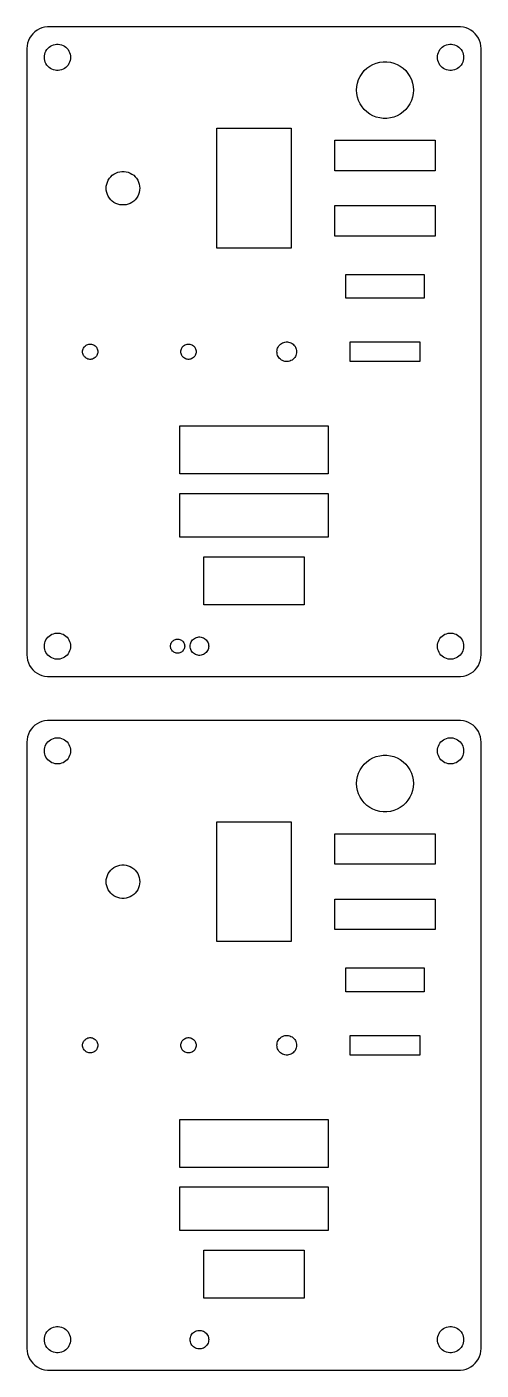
# Model space of a CAD drawing. Header units: metres. Extents: x -52 to 52, y -74 to 3413.
# Drawn here: x -52 to 52, y 402.5 to 710.5 of the extents above; entities that cross this region are included whole.
import ezdxf

# ---------------------------------------------------------------- set-up
doc = ezdxf.new("R2010")
doc.units = ezdxf.units.M

msp = doc.modelspace()

# ---------------------------------------------------------------- linework, layer by layer
for p, q in [((-51.0451, 708.439), (-51.3815, 707.909)), ((-50.6448, 708.923), (-51.0451, 708.439)), ((-50.1871, 709.353), (-50.6448, 708.923)), ((-49.6791, 709.722), (-50.1871, 709.353)), ((-49.1289, 710.024), (-49.6791, 709.722)), ((-48.5451, 710.255), (-49.1289, 710.024)), ((-47.9369, 710.411), (-48.5451, 710.255)), ((-47.3139, 710.49), (-47.9369, 710.411)), ((47.3139, 710.49), (-47.3139, 710.49)), ((47.9369, 710.411), (47.3139, 710.49)), ((48.5451, 710.255), (47.9369, 710.411)), ((49.1289, 710.024), (48.5451, 710.255)), ((49.6791, 709.722), (49.1289, 710.024)), ((50.1871, 709.353), (49.6791, 709.722)), ((50.6448, 708.923), (50.1871, 709.353)), ((51.0451, 708.439), (50.6448, 708.923)), ((51.3815, 707.909), (51.0451, 708.439)), ((-51.9606, 706.127), (-52, 705.5)), ((-52, 705.5), (-52, 566.5)), ((-51.8429, 706.743), (-51.9606, 706.127)), ((-51.6489, 707.341), (-51.8429, 706.743)), ((-51.3815, 707.909), (-51.6489, 707.341)), ((-47.427, 705.263), (-47.1869, 705.554)), ((-47.1869, 705.554), (-46.9123, 705.812)), ((-46.9123, 705.812), (-46.6075, 706.033)), ((-46.6075, 706.033), (-46.2773, 706.214)), ((-46.2773, 706.214), (-45.927, 706.353)), ((-45.927, 706.353), (-45.5621, 706.447)), ((-45.5621, 706.447), (-45.1884, 706.494)), ((-45.1884, 706.494), (-44.8116, 706.494)), ((-44.8116, 706.494), (-44.4379, 706.447)), ((-44.4379, 706.447), (-44.0729, 706.353)), ((-44.0729, 706.353), (-43.7227, 706.214)), ((-43.7227, 706.214), (-43.3925, 706.033)), ((-43.3925, 706.033), (-43.0877, 705.812)), ((-43.0877, 705.812), (-42.8131, 705.554)), ((-42.8131, 705.554), (-42.5729, 705.263)), ((42.5729, 705.263), (42.8131, 705.554)), ((42.8131, 705.554), (43.0877, 705.812)), ((43.0877, 705.812), (43.3925, 706.033)), ((43.3925, 706.033), (43.7227, 706.214)), ((43.7227, 706.214), (44.0729, 706.353)), ((44.0729, 706.353), (44.4379, 706.447)), ((44.4379, 706.447), (44.8116, 706.494)), ((44.8116, 706.494), (45.1884, 706.494)), ((45.1884, 706.494), (45.5621, 706.447)), ((45.5621, 706.447), (45.927, 706.353)), ((45.927, 706.353), (46.2773, 706.214)), ((46.2773, 706.214), (46.6075, 706.033)), ((46.6075, 706.033), (46.9123, 705.812)), ((46.9123, 705.812), (47.1869, 705.554)), ((47.1869, 705.554), (47.427, 705.263)), ((51.6489, 707.341), (51.3815, 707.909)), ((51.8429, 706.743), (51.6489, 707.341)), ((51.9606, 706.127), (51.8429, 706.743)), ((52, 705.5), (51.9606, 706.127)), ((52, 566.5), (52, 705.5)), ((-48, 703.5), (-47.9763, 703.876)), ((-47.9763, 703.124), (-48, 703.5)), ((-47.9763, 703.876), (-47.9057, 704.246)), ((-47.9057, 702.754), (-47.9763, 703.124)), ((-47.9057, 704.246), (-47.7893, 704.604)), ((-47.7893, 702.396), (-47.9057, 702.754)), ((-47.7893, 704.604), (-47.6289, 704.945)), ((-47.6289, 702.055), (-47.7893, 702.396)), ((-47.6289, 704.945), (-47.427, 705.263)), ((-42.5729, 705.263), (-42.3711, 704.945)), ((-42.3711, 704.945), (-42.2107, 704.604)), ((-42.2107, 702.396), (-42.3711, 702.055)), ((-42.2107, 704.604), (-42.0942, 704.246)), ((-42.0942, 702.754), (-42.2107, 702.396)), ((-42.0942, 704.246), (-42.0237, 703.876)), ((-42.0237, 703.124), (-42.0942, 702.754)), ((-42.0237, 703.876), (-42, 703.5)), ((-42, 703.5), (-42.0237, 703.124)), ((27.9914, 702.182), (28.782, 702.385)), ((28.782, 702.385), (29.5919, 702.487)), ((29.5919, 702.487), (30.4081, 702.487)), ((30.4081, 702.487), (31.218, 702.385)), ((31.218, 702.385), (32.0086, 702.182)), ((42, 703.5), (42.0237, 703.876)), ((42.0237, 703.124), (42, 703.5)), ((42.0237, 703.876), (42.0942, 704.246)), ((42.0942, 702.754), (42.0237, 703.124)), ((42.0942, 704.246), (42.2107, 704.604)), ((42.2107, 702.396), (42.0942, 702.754)), ((42.2107, 704.604), (42.3711, 704.945)), ((42.3711, 702.055), (42.2107, 702.396)), ((42.3711, 704.945), (42.5729, 705.263)), ((47.427, 705.263), (47.6289, 704.945)), ((47.6289, 704.945), (47.7893, 704.604)), ((47.7893, 702.396), (47.6289, 702.055)), ((47.7893, 704.604), (47.9057, 704.246)), ((47.9057, 702.754), (47.7893, 702.396)), ((47.9057, 704.246), (47.9763, 703.876)), ((47.9763, 703.124), (47.9057, 702.754)), ((47.9763, 703.876), (48, 703.5)), ((48, 703.5), (47.9763, 703.124)), ((-47.427, 701.737), (-47.6289, 702.055)), ((-47.1869, 701.446), (-47.427, 701.737)), ((-46.9123, 701.188), (-47.1869, 701.446)), ((-46.6075, 700.967), (-46.9123, 701.188)), ((-46.2773, 700.786), (-46.6075, 700.967)), ((-45.927, 700.647), (-46.2773, 700.786)), ((-45.5621, 700.553), (-45.927, 700.647)), ((-45.1884, 700.506), (-45.5621, 700.553)), ((-44.8116, 700.506), (-45.1884, 700.506)), ((-44.4379, 700.553), (-44.8116, 700.506)), ((-44.0729, 700.647), (-44.4379, 700.553)), ((-43.7227, 700.786), (-44.0729, 700.647)), ((-43.3925, 700.967), (-43.7227, 700.786)), ((-43.0877, 701.188), (-43.3925, 700.967)), ((-42.8131, 701.446), (-43.0877, 701.188)), ((-42.5729, 701.737), (-42.8131, 701.446)), ((-42.3711, 702.055), (-42.5729, 701.737)), ((23.9565, 698.393), (24.304, 699.131)), ((24.304, 699.131), (24.7414, 699.821)), ((24.7414, 699.821), (25.2617, 700.45)), ((25.2617, 700.45), (25.8567, 701.008)), ((25.8567, 701.008), (26.5171, 701.488)), ((26.5171, 701.488), (27.2324, 701.881)), ((27.2324, 701.881), (27.9914, 702.182)), ((32.0086, 702.182), (32.7676, 701.881)), ((32.7676, 701.881), (33.4829, 701.488)), ((33.4829, 701.488), (34.1432, 701.008)), ((34.1432, 701.008), (34.7383, 700.45)), ((34.7383, 700.45), (35.2586, 699.821)), ((35.2586, 699.821), (35.696, 699.131)), ((35.696, 699.131), (36.0435, 698.393)), ((42.5729, 701.737), (42.3711, 702.055)), ((42.8131, 701.446), (42.5729, 701.737)), ((43.0877, 701.188), (42.8131, 701.446)), ((43.3925, 700.967), (43.0877, 701.188)), ((43.7227, 700.786), (43.3925, 700.967)), ((44.0729, 700.647), (43.7227, 700.786)), ((44.4379, 700.553), (44.0729, 700.647)), ((44.8116, 700.506), (44.4379, 700.553)), ((45.1884, 700.506), (44.8116, 700.506)), ((45.5621, 700.553), (45.1884, 700.506)), ((45.927, 700.647), (45.5621, 700.553)), ((46.2773, 700.786), (45.927, 700.647)), ((46.6075, 700.967), (46.2773, 700.786)), ((46.9123, 701.188), (46.6075, 700.967)), ((47.1869, 701.446), (46.9123, 701.188)), ((47.427, 701.737), (47.1869, 701.446)), ((47.6289, 702.055), (47.427, 701.737)), ((23.5, 696), (23.5513, 696.815)), ((23.5513, 696.815), (23.7042, 697.616)), ((23.7042, 697.616), (23.9565, 698.393)), ((36.0435, 698.393), (36.2958, 697.616)), ((36.2958, 697.616), (36.4487, 696.815)), ((36.4487, 696.815), (36.5, 696)), ((23.5513, 695.185), (23.5, 696)), ((23.7042, 694.384), (23.5513, 695.185)), ((23.9565, 693.607), (23.7042, 694.384)), ((24.304, 692.869), (23.9565, 693.607)), ((36.0435, 693.607), (35.696, 692.869)), ((36.2958, 694.384), (36.0435, 693.607)), ((36.4487, 695.185), (36.2958, 694.384)), ((36.5, 696), (36.4487, 695.185)), ((24.7414, 692.179), (24.304, 692.869)), ((25.2617, 691.55), (24.7414, 692.179)), ((25.8567, 690.992), (25.2617, 691.55)), ((26.5171, 690.512), (25.8567, 690.992)), ((27.2324, 690.119), (26.5171, 690.512)), ((27.9914, 689.818), (27.2324, 690.119)), ((32.7676, 690.119), (32.0086, 689.818)), ((33.4829, 690.512), (32.7676, 690.119)), ((34.1432, 690.992), (33.4829, 690.512)), ((34.7383, 691.55), (34.1432, 690.992)), ((35.2586, 692.179), (34.7383, 691.55)), ((35.696, 692.869), (35.2586, 692.179)), ((-8.5, 659.75), (-8.5, 687.25)), ((-8.5, 687.25), (8.5, 687.25)), ((8.5, 687.25), (8.5, 659.75)), ((28.782, 689.615), (27.9914, 689.818)), ((29.5919, 689.513), (28.782, 689.615)), ((30.4081, 689.513), (29.5919, 689.513)), ((31.218, 689.615), (30.4081, 689.513)), ((32.0086, 689.818), (31.218, 689.615)), ((18.5, 677.5), (18.5, 684.5)), ((18.5, 684.5), (41.5, 684.5)), ((41.5, 684.5), (41.5, 677.5)), ((-33.729, 674.457), (-33.5796, 674.917)), ((-33.5796, 674.917), (-33.3738, 675.355)), ((-33.3738, 675.355), (-33.1147, 675.763)), ((-33.1147, 675.763), (-32.8065, 676.135)), ((-32.8065, 676.135), (-32.4541, 676.466)), ((-32.4541, 676.466), (-32.0629, 676.751)), ((-32.0629, 676.751), (-31.6392, 676.984)), ((-31.6392, 676.984), (-31.1897, 677.162)), ((-31.1897, 677.162), (-30.7214, 677.282)), ((-30.7214, 677.282), (-30.2417, 677.342)), ((-30.2417, 677.342), (-29.7583, 677.342)), ((-29.7583, 677.342), (-29.2786, 677.282)), ((-29.2786, 677.282), (-28.8103, 677.162)), ((-28.8103, 677.162), (-28.3607, 676.984)), ((-28.3607, 676.984), (-27.9371, 676.751)), ((-27.9371, 676.751), (-27.5459, 676.466)), ((-27.5459, 676.466), (-27.1935, 676.135)), ((-27.1935, 676.135), (-26.8853, 675.763)), ((-26.8853, 675.763), (-26.6262, 675.355)), ((-26.6262, 675.355), (-26.4203, 674.917)), ((-26.4203, 674.917), (-26.271, 674.457)), ((41.5, 677.5), (18.5, 677.5)), ((-33.85, 673.5), (-33.8196, 673.983)), ((-33.8196, 673.017), (-33.85, 673.5)), ((-33.8196, 673.983), (-33.729, 674.457)), ((-33.729, 672.543), (-33.8196, 673.017)), ((-33.5796, 672.083), (-33.729, 672.543)), ((-33.3738, 671.645), (-33.5796, 672.083)), ((-33.1147, 671.237), (-33.3738, 671.645)), ((-26.6262, 671.645), (-26.8853, 671.237)), ((-26.4203, 672.083), (-26.6262, 671.645)), ((-26.271, 672.543), (-26.4203, 672.083)), ((-26.271, 674.457), (-26.1804, 673.983)), ((-26.1804, 673.017), (-26.271, 672.543)), ((-26.1804, 673.983), (-26.15, 673.5)), ((-26.15, 673.5), (-26.1804, 673.017)), ((-32.8065, 670.864), (-33.1147, 671.237)), ((-32.4541, 670.534), (-32.8065, 670.864)), ((-32.0629, 670.249), (-32.4541, 670.534)), ((-31.6392, 670.016), (-32.0629, 670.249)), ((-31.1897, 669.838), (-31.6392, 670.016)), ((-30.7214, 669.718), (-31.1897, 669.838)), ((-30.2417, 669.658), (-30.7214, 669.718)), ((-29.7583, 669.658), (-30.2417, 669.658)), ((-29.2786, 669.718), (-29.7583, 669.658)), ((-28.8103, 669.838), (-29.2786, 669.718)), ((-28.3607, 670.016), (-28.8103, 669.838)), ((-27.9371, 670.249), (-28.3607, 670.016)), ((-27.5459, 670.534), (-27.9371, 670.249)), ((-27.1935, 670.864), (-27.5459, 670.534)), ((-26.8853, 671.237), (-27.1935, 670.864)), ((18.5, 662.5), (18.5, 669.5)), ((18.5, 669.5), (41.5, 669.5)), ((41.5, 669.5), (41.5, 662.5)), ((41.5, 662.5), (18.5, 662.5)), ((8.5, 659.75), (-8.5, 659.75)), ((21, 648.25), (21, 653.75)), ((21, 653.75), (39, 653.75)), ((39, 653.75), (39, 648.25)), ((39, 648.25), (21, 648.25)), ((-38.4377, 637.478), (-38.2451, 637.583)), ((-38.2451, 637.583), (-38.0408, 637.664)), ((-38.0408, 637.664), (-37.8279, 637.719)), ((-37.8279, 637.719), (-37.6099, 637.747)), ((-37.6099, 637.747), (-37.3901, 637.747)), ((-37.3901, 637.747), (-37.1721, 637.719)), ((-37.1721, 637.719), (-36.9592, 637.664)), ((-36.9592, 637.664), (-36.7549, 637.583)), ((-36.7549, 637.583), (-36.5623, 637.478)), ((-15.9377, 637.478), (-15.7451, 637.583)), ((-15.7451, 637.583), (-15.5408, 637.664)), ((-15.5408, 637.664), (-15.3279, 637.719)), ((-15.3279, 637.719), (-15.1099, 637.747)), ((-15.1099, 637.747), (-14.8901, 637.747)), ((-14.8901, 637.747), (-14.6721, 637.719)), ((-14.6721, 637.719), (-14.4592, 637.664)), ((-14.4592, 637.664), (-14.2549, 637.583)), ((-14.2549, 637.583), (-14.0623, 637.478)), ((5.6797, 637.323), (5.85982, 637.54)), ((5.85982, 637.54), (6.0658, 637.734)), ((6.0658, 637.734), (6.29439, 637.9)), ((6.29439, 637.9), (6.54199, 638.036)), ((6.54199, 638.036), (6.8047, 638.14)), ((6.8047, 638.14), (7.07838, 638.21)), ((7.07838, 638.21), (7.35872, 638.246)), ((7.35872, 638.246), (7.64127, 638.246)), ((7.64127, 638.246), (7.9216, 638.21)), ((7.9216, 638.21), (8.19528, 638.14)), ((8.19528, 638.14), (8.45799, 638.036)), ((8.45799, 638.036), (8.7056, 637.9)), ((8.7056, 637.9), (8.93419, 637.734)), ((8.93419, 637.734), (9.14017, 637.54)), ((9.14017, 637.54), (9.32028, 637.323)), ((22, 633.75), (22, 638.25)), ((22, 638.25), (38, 638.25)), ((38, 638.25), (38, 633.75)), ((-39.25, 636), (-39.2362, 636.219)), ((-39.2362, 635.781), (-39.25, 636)), ((-39.2362, 636.219), (-39.195, 636.435)), ((-39.195, 635.565), (-39.2362, 635.781)), ((-39.195, 636.435), (-39.1271, 636.644)), ((-39.1271, 635.356), (-39.195, 635.565)), ((-39.1271, 636.644), (-39.0335, 636.843)), ((-39.0335, 635.157), (-39.1271, 635.356)), ((-39.0335, 636.843), (-38.9158, 637.029)), ((-38.9158, 634.971), (-39.0335, 635.157)), ((-38.9158, 637.029), (-38.7757, 637.198)), ((-38.7757, 634.802), (-38.9158, 634.971)), ((-38.7757, 637.198), (-38.6155, 637.348)), ((-38.6155, 634.652), (-38.7757, 634.802)), ((-38.6155, 637.348), (-38.4377, 637.478)), ((-38.4377, 634.522), (-38.6155, 634.652)), ((-38.2451, 634.417), (-38.4377, 634.522)), ((-36.5623, 634.522), (-36.7549, 634.417)), ((-36.5623, 637.478), (-36.3845, 637.348)), ((-36.3845, 634.652), (-36.5623, 634.522)), ((-36.3845, 637.348), (-36.2243, 637.198)), ((-36.2243, 634.802), (-36.3845, 634.652)), ((-36.2243, 637.198), (-36.0842, 637.029)), ((-36.0842, 634.971), (-36.2243, 634.802)), ((-36.0842, 637.029), (-35.9665, 636.843)), ((-35.9665, 635.157), (-36.0842, 634.971)), ((-35.9665, 636.843), (-35.8729, 636.644)), ((-35.8729, 635.356), (-35.9665, 635.157)), ((-35.8729, 636.644), (-35.805, 636.435)), ((-35.805, 635.565), (-35.8729, 635.356)), ((-35.805, 636.435), (-35.7638, 636.219)), ((-35.7638, 635.781), (-35.805, 635.565)), ((-35.7638, 636.219), (-35.75, 636)), ((-35.75, 636), (-35.7638, 635.781)), ((-16.75, 636), (-16.7362, 636.219)), ((-16.7362, 635.781), (-16.75, 636)), ((-16.7362, 636.219), (-16.695, 636.435)), ((-16.695, 635.565), (-16.7362, 635.781)), ((-16.695, 636.435), (-16.6271, 636.644)), ((-16.6271, 635.356), (-16.695, 635.565)), ((-16.6271, 636.644), (-16.5335, 636.843)), ((-16.5335, 635.157), (-16.6271, 635.356)), ((-16.5335, 636.843), (-16.4158, 637.029)), ((-16.4158, 634.971), (-16.5335, 635.157)), ((-16.4158, 637.029), (-16.2757, 637.198)), ((-16.2757, 634.802), (-16.4158, 634.971)), ((-16.2757, 637.198), (-16.1155, 637.348)), ((-16.1155, 634.652), (-16.2757, 634.802)), ((-16.1155, 637.348), (-15.9377, 637.478)), ((-15.9377, 634.522), (-16.1155, 634.652)), ((-15.7451, 634.417), (-15.9377, 634.522)), ((-14.0623, 634.522), (-14.2549, 634.417)), ((-14.0623, 637.478), (-13.8845, 637.348)), ((-13.8845, 634.652), (-14.0623, 634.522)), ((-13.8845, 637.348), (-13.7243, 637.198)), ((-13.7243, 634.802), (-13.8845, 634.652)), ((-13.7243, 637.198), (-13.5842, 637.029)), ((-13.5842, 634.971), (-13.7243, 634.802)), ((-13.5842, 637.029), (-13.4665, 636.843)), ((-13.4665, 635.157), (-13.5842, 634.971)), ((-13.4665, 636.843), (-13.3729, 636.644)), ((-13.3729, 635.356), (-13.4665, 635.157)), ((-13.3729, 636.644), (-13.305, 636.435)), ((-13.305, 635.565), (-13.3729, 635.356)), ((-13.305, 636.435), (-13.2638, 636.219)), ((-13.2638, 635.781), (-13.305, 635.565)), ((-13.2638, 636.219), (-13.25, 636)), ((-13.25, 636), (-13.2638, 635.781)), ((5.25, 636), (5.26773, 636.282)), ((5.26773, 635.718), (5.25, 636)), ((5.26773, 636.282), (5.32068, 636.56)), ((5.32068, 635.44), (5.26773, 635.718)), ((5.32068, 636.56), (5.40799, 636.828)), ((5.40799, 635.172), (5.32068, 635.44)), ((5.40799, 636.828), (5.52831, 637.084)), ((5.52831, 634.916), (5.40799, 635.172)), ((5.52831, 637.084), (5.6797, 637.323)), ((5.6797, 634.677), (5.52831, 634.916)), ((5.85982, 634.46), (5.6797, 634.677)), ((6.0658, 634.266), (5.85982, 634.46)), ((9.14017, 634.46), (8.93419, 634.266)), ((9.32028, 634.677), (9.14017, 634.46)), ((9.32028, 637.323), (9.47168, 637.084)), ((9.47168, 634.916), (9.32028, 634.677)), ((9.47168, 637.084), (9.592, 636.828)), ((9.592, 635.172), (9.47168, 634.916)), ((9.592, 636.828), (9.67931, 636.56)), ((9.67931, 635.44), (9.592, 635.172)), ((9.67931, 636.56), (9.73225, 636.282)), ((9.73225, 635.718), (9.67931, 635.44)), ((9.73225, 636.282), (9.75, 636)), ((9.75, 636), (9.73225, 635.718)), ((-38.0408, 634.336), (-38.2451, 634.417)), ((-37.8279, 634.281), (-38.0408, 634.336)), ((-37.6099, 634.253), (-37.8279, 634.281)), ((-37.3901, 634.253), (-37.6099, 634.253)), ((-37.1721, 634.281), (-37.3901, 634.253)), ((-36.9592, 634.336), (-37.1721, 634.281)), ((-36.7549, 634.417), (-36.9592, 634.336)), ((-15.5408, 634.336), (-15.7451, 634.417)), ((-15.3279, 634.281), (-15.5408, 634.336)), ((-15.1099, 634.253), (-15.3279, 634.281)), ((-14.8901, 634.253), (-15.1099, 634.253)), ((-14.6721, 634.281), (-14.8901, 634.253)), ((-14.4592, 634.336), (-14.6721, 634.281)), ((-14.2549, 634.417), (-14.4592, 634.336)), ((6.29439, 634.1), (6.0658, 634.266)), ((6.54199, 633.964), (6.29439, 634.1)), ((6.8047, 633.86), (6.54199, 633.964)), ((7.07838, 633.79), (6.8047, 633.86)), ((7.35872, 633.754), (7.07838, 633.79)), ((7.64127, 633.754), (7.35872, 633.754)), ((7.9216, 633.79), (7.64127, 633.754)), ((8.19528, 633.86), (7.9216, 633.79)), ((8.45799, 633.964), (8.19528, 633.86)), ((8.7056, 634.1), (8.45799, 633.964)), ((8.93419, 634.266), (8.7056, 634.1)), ((38, 633.75), (22, 633.75)), ((-17, 608), (-17, 619)), ((-17, 619), (17, 619)), ((17, 619), (17, 608)), ((17, 608), (-17, 608)), ((-17, 593.5), (-17, 603.5)), ((-17, 603.5), (17, 603.5)), ((17, 603.5), (17, 593.5)), ((17, 593.5), (-17, 593.5)), ((-11.5, 578), (-11.5, 589)), ((-11.5, 589), (11.5, 589)), ((11.5, 589), (11.5, 578)), ((11.5, 578), (-11.5, 578)), ((-47.7893, 569.604), (-47.6289, 569.945)), ((-47.6289, 569.945), (-47.427, 570.263)), ((-47.427, 570.263), (-47.1869, 570.554)), ((-47.1869, 570.554), (-46.9123, 570.812)), ((-46.9123, 570.812), (-46.6075, 571.033)), ((-46.6075, 571.033), (-46.2773, 571.214)), ((-46.2773, 571.214), (-45.927, 571.353)), ((-45.927, 571.353), (-45.5621, 571.447)), ((-45.5621, 571.447), (-45.1884, 571.494)), ((-45.1884, 571.494), (-44.8116, 571.494)), ((-44.8116, 571.494), (-44.4379, 571.447)), ((-44.4379, 571.447), (-44.0729, 571.353)), ((-44.0729, 571.353), (-43.7227, 571.214)), ((-43.7227, 571.214), (-43.3925, 571.033)), ((-43.3925, 571.033), (-43.0877, 570.812)), ((-43.0877, 570.812), (-42.8131, 570.554)), ((-42.8131, 570.554), (-42.5729, 570.263)), ((-42.5729, 570.263), (-42.3711, 569.945)), ((-42.3711, 569.945), (-42.2107, 569.604)), ((-18.5358, 569.752), (-18.3707, 569.872)), ((-18.3707, 569.872), (-18.1919, 569.97)), ((-18.1919, 569.97), (-18.0022, 570.045)), ((-18.0022, 570.045), (-17.8045, 570.096)), ((-17.8045, 570.096), (-17.602, 570.122)), ((-17.602, 570.122), (-17.398, 570.122)), ((-17.398, 570.122), (-17.1955, 570.096)), ((-17.1955, 570.096), (-16.9978, 570.045)), ((-16.9978, 570.045), (-16.8081, 569.97)), ((-16.8081, 569.97), (-16.6293, 569.872)), ((-16.6293, 569.872), (-16.4642, 569.752)), ((-14.2191, 569.749), (-14.0491, 569.955)), ((-14.0491, 569.955), (-13.8545, 570.137)), ((-13.8545, 570.137), (-13.6386, 570.294)), ((-13.6386, 570.294), (-13.4048, 570.423)), ((-13.4048, 570.423), (-13.1566, 570.521)), ((-13.1566, 570.521), (-12.8982, 570.587)), ((-12.8982, 570.587), (-12.6334, 570.621)), ((-12.6334, 570.621), (-12.3666, 570.621)), ((-12.3666, 570.621), (-12.1018, 570.587)), ((-12.1018, 570.587), (-11.8433, 570.521)), ((-11.8433, 570.521), (-11.5952, 570.423)), ((-11.5952, 570.423), (-11.3614, 570.294)), ((-11.3614, 570.294), (-11.1455, 570.137)), ((-11.1455, 570.137), (-10.9509, 569.955)), ((-10.9509, 569.955), (-10.7808, 569.749)), ((42.2107, 569.604), (42.3711, 569.945)), ((42.3711, 569.945), (42.5729, 570.263)), ((42.5729, 570.263), (42.8131, 570.554)), ((42.8131, 570.554), (43.0877, 570.812)), ((43.0877, 570.812), (43.3925, 571.033)), ((43.3925, 571.033), (43.7227, 571.214)), ((43.7227, 571.214), (44.0729, 571.353)), ((44.0729, 571.353), (44.4379, 571.447)), ((44.4379, 571.447), (44.8116, 571.494)), ((44.8116, 571.494), (45.1884, 571.494)), ((45.1884, 571.494), (45.5621, 571.447)), ((45.5621, 571.447), (45.927, 571.353)), ((45.927, 571.353), (46.2773, 571.214)), ((46.2773, 571.214), (46.6075, 571.033)), ((46.6075, 571.033), (46.9123, 570.812)), ((46.9123, 570.812), (47.1869, 570.554)), ((47.1869, 570.554), (47.427, 570.263)), ((47.427, 570.263), (47.6289, 569.945)), ((47.6289, 569.945), (47.7893, 569.604)), ((-48, 568.5), (-47.9763, 568.876)), ((-47.9763, 568.124), (-48, 568.5)), ((-47.9763, 568.876), (-47.9057, 569.246)), ((-47.9057, 567.754), (-47.9763, 568.124)), ((-47.9057, 569.246), (-47.7893, 569.604)), ((-47.7893, 567.396), (-47.9057, 567.754)), ((-47.6289, 567.055), (-47.7893, 567.396)), ((-47.427, 566.737), (-47.6289, 567.055)), ((-47.1869, 566.446), (-47.427, 566.737)), ((-42.5729, 566.737), (-42.8131, 566.446)), ((-42.3711, 567.055), (-42.5729, 566.737)), ((-42.2107, 567.396), (-42.3711, 567.055)), ((-42.2107, 569.604), (-42.0942, 569.246)), ((-42.0942, 567.754), (-42.2107, 567.396)), ((-42.0942, 569.246), (-42.0237, 568.876)), ((-42.0237, 568.124), (-42.0942, 567.754)), ((-42.0237, 568.876), (-42, 568.5)), ((-42, 568.5), (-42.0237, 568.124)), ((-19.125, 568.5), (-19.1122, 568.704)), ((-19.1122, 568.296), (-19.125, 568.5)), ((-19.1122, 568.704), (-19.0739, 568.904)), ((-19.0739, 568.096), (-19.1122, 568.296)), ((-19.0739, 568.904), (-19.0109, 569.098)), ((-19.0109, 567.902), (-19.0739, 568.096)), ((-19.0109, 569.098), (-18.924, 569.283)), ((-18.924, 567.717), (-19.0109, 567.902)), ((-18.924, 569.283), (-18.8147, 569.455)), ((-18.8147, 567.545), (-18.924, 567.717)), ((-18.8147, 569.455), (-18.6846, 569.612)), ((-18.6846, 567.388), (-18.8147, 567.545)), ((-18.6846, 569.612), (-18.5358, 569.752)), ((-18.5358, 567.248), (-18.6846, 567.388)), ((-18.3707, 567.128), (-18.5358, 567.248)), ((-18.1919, 567.03), (-18.3707, 567.128)), ((-18.0022, 566.955), (-18.1919, 567.03)), ((-17.8045, 566.904), (-18.0022, 566.955)), ((-17.602, 566.878), (-17.8045, 566.904)), ((-17.398, 566.878), (-17.602, 566.878)), ((-17.1955, 566.904), (-17.398, 566.878)), ((-16.9978, 566.955), (-17.1955, 566.904)), ((-16.8081, 567.03), (-16.9978, 566.955)), ((-16.6293, 567.128), (-16.8081, 567.03)), ((-16.4642, 567.248), (-16.6293, 567.128)), ((-16.4642, 569.752), (-16.3154, 569.612)), ((-16.3154, 567.388), (-16.4642, 567.248)), ((-16.3154, 569.612), (-16.1853, 569.455)), ((-16.1853, 567.545), (-16.3154, 567.388)), ((-16.1853, 569.455), (-16.076, 569.283)), ((-16.076, 567.717), (-16.1853, 567.545)), ((-16.076, 569.283), (-15.9891, 569.098)), ((-15.9891, 567.902), (-16.076, 567.717)), ((-15.9891, 569.098), (-15.926, 568.904)), ((-15.926, 568.096), (-15.9891, 567.902)), ((-15.926, 568.904), (-15.8878, 568.704)), ((-15.8878, 568.296), (-15.926, 568.096)), ((-15.8878, 568.704), (-15.875, 568.5)), ((-15.875, 568.5), (-15.8878, 568.296)), ((-14.625, 568.5), (-14.6082, 568.766)), ((-14.6082, 568.234), (-14.625, 568.5)), ((-14.6082, 568.766), (-14.5582, 569.028)), ((-14.5582, 567.972), (-14.6082, 568.234)), ((-14.5582, 569.028), (-14.4758, 569.282)), ((-14.4758, 567.718), (-14.5582, 567.972)), ((-14.4758, 569.282), (-14.3621, 569.524)), ((-14.3621, 567.476), (-14.4758, 567.718)), ((-14.3621, 569.524), (-14.2191, 569.749)), ((-14.2191, 567.251), (-14.3621, 567.476)), ((-14.0491, 567.045), (-14.2191, 567.251)), ((-13.8545, 566.863), (-14.0491, 567.045)), ((-13.6386, 566.706), (-13.8545, 566.863)), ((-13.4048, 566.577), (-13.6386, 566.706)), ((-11.3614, 566.706), (-11.5952, 566.577)), ((-11.1455, 566.863), (-11.3614, 566.706)), ((-10.9509, 567.045), (-11.1455, 566.863)), ((-10.7808, 567.251), (-10.9509, 567.045)), ((-10.7808, 569.749), (-10.6378, 569.524)), ((-10.6378, 567.476), (-10.7808, 567.251)), ((-10.6378, 569.524), (-10.5242, 569.282)), ((-10.5242, 567.718), (-10.6378, 567.476)), ((-10.5242, 569.282), (-10.4418, 569.028)), ((-10.4418, 567.972), (-10.5242, 567.718)), ((-10.4418, 569.028), (-10.3918, 568.766)), ((-10.3918, 568.234), (-10.4418, 567.972)), ((-10.3918, 568.766), (-10.375, 568.5)), ((-10.375, 568.5), (-10.3918, 568.234)), ((42, 568.5), (42.0237, 568.876)), ((42.0237, 568.124), (42, 568.5)), ((42.0237, 568.876), (42.0942, 569.246)), ((42.0942, 567.754), (42.0237, 568.124)), ((42.0942, 569.246), (42.2107, 569.604)), ((42.2107, 567.396), (42.0942, 567.754)), ((42.3711, 567.055), (42.2107, 567.396)), ((42.5729, 566.737), (42.3711, 567.055)), ((42.8131, 566.446), (42.5729, 566.737)), ((47.427, 566.737), (47.1869, 566.446)), ((47.6289, 567.055), (47.427, 566.737)), ((47.7893, 567.396), (47.6289, 567.055)), ((47.7893, 569.604), (47.9057, 569.246)), ((47.9057, 567.754), (47.7893, 567.396)), ((47.9057, 569.246), (47.9763, 568.876)), ((47.9763, 568.124), (47.9057, 567.754)), ((47.9763, 568.876), (48, 568.5)), ((48, 568.5), (47.9763, 568.124)), ((-52, 566.5), (-51.9606, 565.873)), ((-51.9606, 565.873), (-51.8429, 565.257)), ((-51.8429, 565.257), (-51.6489, 564.659)), ((-51.6489, 564.659), (-51.3815, 564.091)), ((-51.3815, 564.091), (-51.0451, 563.561)), ((-46.9123, 566.188), (-47.1869, 566.446)), ((-46.6075, 565.967), (-46.9123, 566.188)), ((-46.2773, 565.786), (-46.6075, 565.967)), ((-45.927, 565.647), (-46.2773, 565.786)), ((-45.5621, 565.553), (-45.927, 565.647)), ((-45.1884, 565.506), (-45.5621, 565.553)), ((-44.8116, 565.506), (-45.1884, 565.506)), ((-44.4379, 565.553), (-44.8116, 565.506)), ((-44.0729, 565.647), (-44.4379, 565.553)), ((-43.7227, 565.786), (-44.0729, 565.647)), ((-43.3925, 565.967), (-43.7227, 565.786)), ((-43.0877, 566.188), (-43.3925, 565.967)), ((-42.8131, 566.446), (-43.0877, 566.188)), ((-13.1566, 566.479), (-13.4048, 566.577)), ((-12.8982, 566.413), (-13.1566, 566.479)), ((-12.6334, 566.379), (-12.8982, 566.413)), ((-12.3666, 566.379), (-12.6334, 566.379)), ((-12.1018, 566.413), (-12.3666, 566.379)), ((-11.8433, 566.479), (-12.1018, 566.413)), ((-11.5952, 566.577), (-11.8433, 566.479)), ((43.0877, 566.188), (42.8131, 566.446)), ((43.3925, 565.967), (43.0877, 566.188)), ((43.7227, 565.786), (43.3925, 565.967)), ((44.0729, 565.647), (43.7227, 565.786)), ((44.4379, 565.553), (44.0729, 565.647)), ((44.8116, 565.506), (44.4379, 565.553)), ((45.1884, 565.506), (44.8116, 565.506)), ((45.5621, 565.553), (45.1884, 565.506)), ((45.927, 565.647), (45.5621, 565.553)), ((46.2773, 565.786), (45.927, 565.647)), ((46.6075, 565.967), (46.2773, 565.786)), ((46.9123, 566.188), (46.6075, 565.967)), ((47.1869, 566.446), (46.9123, 566.188)), ((51.0451, 563.561), (51.3815, 564.091)), ((51.3815, 564.091), (51.6489, 564.659)), ((51.6489, 564.659), (51.8429, 565.257)), ((51.8429, 565.257), (51.9606, 565.873)), ((51.9606, 565.873), (52, 566.5)), ((-51.0451, 563.561), (-50.6448, 563.077)), ((-50.6448, 563.077), (-50.1871, 562.647)), ((-50.1871, 562.647), (-49.6791, 562.278)), ((-49.6791, 562.278), (-49.1289, 561.976)), ((-49.1289, 561.976), (-48.5451, 561.745)), ((-48.5451, 561.745), (-47.9369, 561.589)), ((-47.9369, 561.589), (-47.3139, 561.51)), ((-47.3139, 561.51), (47.3139, 561.51)), ((47.3139, 561.51), (47.9369, 561.589)), ((47.9369, 561.589), (48.5451, 561.745)), ((48.5451, 561.745), (49.1289, 561.976)), ((49.1289, 561.976), (49.6791, 562.278)), ((49.6791, 562.278), (50.1871, 562.647)), ((50.1871, 562.647), (50.6448, 563.077)), ((50.6448, 563.077), (51.0451, 563.561)), ((-47.9369, 551.411), (-48.5451, 551.255)), ((-47.3139, 551.49), (-47.9369, 551.411)), ((47.3139, 551.49), (-47.3139, 551.49)), ((47.9369, 551.411), (47.3139, 551.49)), ((48.5451, 551.255), (47.9369, 551.411)), ((-51.6489, 548.341), (-51.8429, 547.743)), ((-51.3815, 548.909), (-51.6489, 548.341)), ((-51.0451, 549.439), (-51.3815, 548.909)), ((-50.6448, 549.923), (-51.0451, 549.439)), ((-50.1871, 550.353), (-50.6448, 549.923)), ((-49.6791, 550.722), (-50.1871, 550.353)), ((-49.1289, 551.024), (-49.6791, 550.722)), ((-48.5451, 551.255), (-49.1289, 551.024)), ((49.1289, 551.024), (48.5451, 551.255)), ((49.6791, 550.722), (49.1289, 551.024)), ((50.1871, 550.353), (49.6791, 550.722)), ((50.6448, 549.923), (50.1871, 550.353)), ((51.0451, 549.439), (50.6448, 549.923)), ((51.3815, 548.909), (51.0451, 549.439)), ((51.6489, 548.341), (51.3815, 548.909)), ((51.8429, 547.743), (51.6489, 548.341)), ((-51.9606, 547.127), (-52, 546.5)), ((-52, 546.5), (-52, 407.5)), ((-51.8429, 547.743), (-51.9606, 547.127)), ((-47.9763, 544.876), (-47.9057, 545.246)), ((-47.9057, 545.246), (-47.7893, 545.604)), ((-47.7893, 545.604), (-47.6289, 545.945)), ((-47.6289, 545.945), (-47.427, 546.263)), ((-47.427, 546.263), (-47.1869, 546.554)), ((-47.1869, 546.554), (-46.9123, 546.812)), ((-46.9123, 546.812), (-46.6075, 547.033)), ((-46.6075, 547.033), (-46.2773, 547.214)), ((-46.2773, 547.214), (-45.927, 547.353)), ((-45.927, 547.353), (-45.5621, 547.447)), ((-45.5621, 547.447), (-45.1884, 547.494)), ((-45.1884, 547.494), (-44.8116, 547.494)), ((-44.8116, 547.494), (-44.4379, 547.447)), ((-44.4379, 547.447), (-44.0729, 547.353)), ((-44.0729, 547.353), (-43.7227, 547.214)), ((-43.7227, 547.214), (-43.3925, 547.033)), ((-43.3925, 547.033), (-43.0877, 546.812)), ((-43.0877, 546.812), (-42.8131, 546.554)), ((-42.8131, 546.554), (-42.5729, 546.263)), ((-42.5729, 546.263), (-42.3711, 545.945)), ((-42.3711, 545.945), (-42.2107, 545.604)), ((-42.2107, 545.604), (-42.0942, 545.246)), ((-42.0942, 545.246), (-42.0237, 544.876)), ((42.0237, 544.876), (42.0942, 545.246)), ((42.0942, 545.246), (42.2107, 545.604)), ((42.2107, 545.604), (42.3711, 545.945)), ((42.3711, 545.945), (42.5729, 546.263)), ((42.5729, 546.263), (42.8131, 546.554)), ((42.8131, 546.554), (43.0877, 546.812)), ((43.0877, 546.812), (43.3925, 547.033)), ((43.3925, 547.033), (43.7227, 547.214)), ((43.7227, 547.214), (44.0729, 547.353)), ((44.0729, 547.353), (44.4379, 547.447)), ((44.4379, 547.447), (44.8116, 547.494)), ((44.8116, 547.494), (45.1884, 547.494)), ((45.1884, 547.494), (45.5621, 547.447)), ((45.5621, 547.447), (45.927, 547.353)), ((45.927, 547.353), (46.2773, 547.214)), ((46.2773, 547.214), (46.6075, 547.033)), ((46.6075, 547.033), (46.9123, 546.812)), ((46.9123, 546.812), (47.1869, 546.554)), ((47.1869, 546.554), (47.427, 546.263)), ((47.427, 546.263), (47.6289, 545.945)), ((47.6289, 545.945), (47.7893, 545.604)), ((47.7893, 545.604), (47.9057, 545.246)), ((47.9057, 545.246), (47.9763, 544.876)), ((51.9606, 547.127), (51.8429, 547.743)), ((52, 546.5), (51.9606, 547.127)), ((52, 407.5), (52, 546.5)), ((-48, 544.5), (-47.9763, 544.876)), ((-47.9763, 544.124), (-48, 544.5)), ((-47.9057, 543.754), (-47.9763, 544.124)), ((-47.7893, 543.396), (-47.9057, 543.754)), ((-47.6289, 543.055), (-47.7893, 543.396)), ((-47.427, 542.737), (-47.6289, 543.055)), ((-47.1869, 542.446), (-47.427, 542.737)), ((-46.9123, 542.188), (-47.1869, 542.446)), ((-46.6075, 541.967), (-46.9123, 542.188)), ((-43.0877, 542.188), (-43.3925, 541.967)), ((-42.8131, 542.446), (-43.0877, 542.188)), ((-42.5729, 542.737), (-42.8131, 542.446)), ((-42.3711, 543.055), (-42.5729, 542.737)), ((-42.2107, 543.396), (-42.3711, 543.055)), ((-42.0942, 543.754), (-42.2107, 543.396)), ((-42.0237, 544.124), (-42.0942, 543.754)), ((-42.0237, 544.876), (-42, 544.5)), ((-42, 544.5), (-42.0237, 544.124)), ((25.8567, 542.008), (26.5171, 542.488)), ((26.5171, 542.488), (27.2324, 542.881)), ((27.2324, 542.881), (27.9914, 543.182)), ((27.9914, 543.182), (28.782, 543.385)), ((28.782, 543.385), (29.5919, 543.487)), ((29.5919, 543.487), (30.4081, 543.487)), ((30.4081, 543.487), (31.218, 543.385)), ((31.218, 543.385), (32.0086, 543.182)), ((32.0086, 543.182), (32.7676, 542.881)), ((32.7676, 542.881), (33.4829, 542.488)), ((33.4829, 542.488), (34.1432, 542.008)), ((42, 544.5), (42.0237, 544.876)), ((42.0237, 544.124), (42, 544.5)), ((42.0942, 543.754), (42.0237, 544.124)), ((42.2107, 543.396), (42.0942, 543.754)), ((42.3711, 543.055), (42.2107, 543.396)), ((42.5729, 542.737), (42.3711, 543.055)), ((42.8131, 542.446), (42.5729, 542.737)), ((43.0877, 542.188), (42.8131, 542.446)), ((43.3925, 541.967), (43.0877, 542.188)), ((46.9123, 542.188), (46.6075, 541.967)), ((47.1869, 542.446), (46.9123, 542.188)), ((47.427, 542.737), (47.1869, 542.446)), ((47.6289, 543.055), (47.427, 542.737)), ((47.7893, 543.396), (47.6289, 543.055)), ((47.9057, 543.754), (47.7893, 543.396)), ((47.9763, 544.124), (47.9057, 543.754)), ((47.9763, 544.876), (48, 544.5)), ((48, 544.5), (47.9763, 544.124)), ((-46.2773, 541.786), (-46.6075, 541.967)), ((-45.927, 541.647), (-46.2773, 541.786)), ((-45.5621, 541.553), (-45.927, 541.647)), ((-45.1884, 541.506), (-45.5621, 541.553)), ((-44.8116, 541.506), (-45.1884, 541.506)), ((-44.4379, 541.553), (-44.8116, 541.506)), ((-44.0729, 541.647), (-44.4379, 541.553)), ((-43.7227, 541.786), (-44.0729, 541.647)), ((-43.3925, 541.967), (-43.7227, 541.786)), ((23.7042, 538.616), (23.9565, 539.393)), ((23.9565, 539.393), (24.304, 540.131)), ((24.304, 540.131), (24.7414, 540.821)), ((24.7414, 540.821), (25.2617, 541.45)), ((25.2617, 541.45), (25.8567, 542.008)), ((34.1432, 542.008), (34.7383, 541.45)), ((34.7383, 541.45), (35.2586, 540.821)), ((35.2586, 540.821), (35.696, 540.131)), ((35.696, 540.131), (36.0435, 539.393)), ((36.0435, 539.393), (36.2958, 538.616)), ((43.7227, 541.786), (43.3925, 541.967)), ((44.0729, 541.647), (43.7227, 541.786)), ((44.4379, 541.553), (44.0729, 541.647)), ((44.8116, 541.506), (44.4379, 541.553)), ((45.1884, 541.506), (44.8116, 541.506)), ((45.5621, 541.553), (45.1884, 541.506)), ((45.927, 541.647), (45.5621, 541.553)), ((46.2773, 541.786), (45.927, 541.647)), ((46.6075, 541.967), (46.2773, 541.786)), ((23.5, 537), (23.5513, 537.815)), ((23.5513, 536.185), (23.5, 537)), ((23.5513, 537.815), (23.7042, 538.616)), ((23.7042, 535.384), (23.5513, 536.185)), ((36.2958, 538.616), (36.4487, 537.815)), ((36.4487, 536.185), (36.2958, 535.384)), ((36.4487, 537.815), (36.5, 537)), ((36.5, 537), (36.4487, 536.185)), ((23.9565, 534.607), (23.7042, 535.384)), ((24.304, 533.869), (23.9565, 534.607)), ((24.7414, 533.179), (24.304, 533.869)), ((25.2617, 532.55), (24.7414, 533.179)), ((35.2586, 533.179), (34.7383, 532.55)), ((35.696, 533.869), (35.2586, 533.179)), ((36.0435, 534.607), (35.696, 533.869)), ((36.2958, 535.384), (36.0435, 534.607)), ((25.8567, 531.992), (25.2617, 532.55)), ((26.5171, 531.512), (25.8567, 531.992)), ((27.2324, 531.119), (26.5171, 531.512)), ((27.9914, 530.818), (27.2324, 531.119)), ((28.782, 530.615), (27.9914, 530.818)), ((29.5919, 530.513), (28.782, 530.615)), ((30.4081, 530.513), (29.5919, 530.513)), ((31.218, 530.615), (30.4081, 530.513)), ((32.0086, 530.818), (31.218, 530.615)), ((32.7676, 531.119), (32.0086, 530.818)), ((33.4829, 531.512), (32.7676, 531.119)), ((34.1432, 531.992), (33.4829, 531.512)), ((34.7383, 532.55), (34.1432, 531.992)), ((-8.5, 500.75), (-8.5, 528.25)), ((-8.5, 528.25), (8.5, 528.25)), ((8.5, 528.25), (8.5, 500.75)), ((18.5, 518.5), (18.5, 525.5)), ((18.5, 525.5), (41.5, 525.5)), ((41.5, 525.5), (41.5, 518.5)), ((-32.8065, 517.135), (-32.4541, 517.466)), ((-32.4541, 517.466), (-32.0629, 517.751)), ((-32.0629, 517.751), (-31.6392, 517.984)), ((-31.6392, 517.984), (-31.1897, 518.162)), ((-31.1897, 518.162), (-30.7214, 518.282)), ((-30.7214, 518.282), (-30.2417, 518.342)), ((-30.2417, 518.342), (-29.7583, 518.342)), ((-29.7583, 518.342), (-29.2786, 518.282)), ((-29.2786, 518.282), (-28.8103, 518.162)), ((-28.8103, 518.162), (-28.3607, 517.984)), ((-28.3607, 517.984), (-27.9371, 517.751)), ((-27.9371, 517.751), (-27.5459, 517.466)), ((-27.5459, 517.466), (-27.1935, 517.135)), ((41.5, 518.5), (18.5, 518.5)), ((-33.85, 514.5), (-33.8196, 514.983)), ((-33.8196, 514.017), (-33.85, 514.5)), ((-33.8196, 514.983), (-33.729, 515.457)), ((-33.729, 515.457), (-33.5796, 515.917)), ((-33.5796, 515.917), (-33.3738, 516.355)), ((-33.3738, 516.355), (-33.1147, 516.763)), ((-33.1147, 516.763), (-32.8065, 517.135)), ((-27.1935, 517.135), (-26.8853, 516.763)), ((-26.8853, 516.763), (-26.6262, 516.355)), ((-26.6262, 516.355), (-26.4203, 515.917)), ((-26.4203, 515.917), (-26.271, 515.457)), ((-26.271, 515.457), (-26.1804, 514.983)), ((-26.1804, 514.983), (-26.15, 514.5)), ((-26.15, 514.5), (-26.1804, 514.017)), ((-33.729, 513.543), (-33.8196, 514.017)), ((-33.5796, 513.083), (-33.729, 513.543)), ((-33.3738, 512.645), (-33.5796, 513.083)), ((-33.1147, 512.237), (-33.3738, 512.645)), ((-32.8065, 511.864), (-33.1147, 512.237)), ((-32.4541, 511.534), (-32.8065, 511.864)), ((-32.0629, 511.249), (-32.4541, 511.534)), ((-31.6392, 511.016), (-32.0629, 511.249)), ((-27.9371, 511.249), (-28.3607, 511.016)), ((-27.5459, 511.534), (-27.9371, 511.249)), ((-27.1935, 511.864), (-27.5459, 511.534)), ((-26.8853, 512.237), (-27.1935, 511.864)), ((-26.6262, 512.645), (-26.8853, 512.237)), ((-26.4203, 513.083), (-26.6262, 512.645)), ((-26.271, 513.543), (-26.4203, 513.083)), ((-26.1804, 514.017), (-26.271, 513.543)), ((-31.1897, 510.838), (-31.6392, 511.016)), ((-30.7214, 510.718), (-31.1897, 510.838)), ((-30.2417, 510.658), (-30.7214, 510.718)), ((-29.7583, 510.658), (-30.2417, 510.658)), ((-29.2786, 510.718), (-29.7583, 510.658)), ((-28.8103, 510.838), (-29.2786, 510.718)), ((-28.3607, 511.016), (-28.8103, 510.838)), ((18.5, 503.5), (18.5, 510.5)), ((18.5, 510.5), (41.5, 510.5)), ((41.5, 510.5), (41.5, 503.5)), ((41.5, 503.5), (18.5, 503.5)), ((8.5, 500.75), (-8.5, 500.75)), ((21, 489.25), (21, 494.75)), ((21, 494.75), (39, 494.75)), ((39, 494.75), (39, 489.25)), ((39, 489.25), (21, 489.25)), ((-39.2362, 477.219), (-39.195, 477.435)), ((-39.195, 477.435), (-39.1271, 477.644)), ((-39.1271, 477.644), (-39.0335, 477.843)), ((-39.0335, 477.843), (-38.9158, 478.029)), ((-38.9158, 478.029), (-38.7757, 478.198)), ((-38.7757, 478.198), (-38.6155, 478.348)), ((-38.6155, 478.348), (-38.4377, 478.478)), ((-38.4377, 478.478), (-38.2451, 478.583)), ((-38.2451, 478.583), (-38.0408, 478.664)), ((-38.0408, 478.664), (-37.8279, 478.719)), ((-37.8279, 478.719), (-37.6099, 478.747)), ((-37.6099, 478.747), (-37.3901, 478.747)), ((-37.3901, 478.747), (-37.1721, 478.719)), ((-37.1721, 478.719), (-36.9592, 478.664)), ((-36.9592, 478.664), (-36.7549, 478.583)), ((-36.7549, 478.583), (-36.5623, 478.478)), ((-36.5623, 478.478), (-36.3845, 478.348)), ((-36.3845, 478.348), (-36.2243, 478.198)), ((-36.2243, 478.198), (-36.0842, 478.029)), ((-36.0842, 478.029), (-35.9665, 477.843)), ((-35.9665, 477.843), (-35.8729, 477.644)), ((-35.8729, 477.644), (-35.805, 477.435)), ((-35.805, 477.435), (-35.7638, 477.219)), ((-16.7362, 477.219), (-16.695, 477.435)), ((-16.695, 477.435), (-16.6271, 477.644)), ((-16.6271, 477.644), (-16.5335, 477.843)), ((-16.5335, 477.843), (-16.4158, 478.029)), ((-16.4158, 478.029), (-16.2757, 478.198)), ((-16.2757, 478.198), (-16.1155, 478.348)), ((-16.1155, 478.348), (-15.9377, 478.478)), ((-15.9377, 478.478), (-15.7451, 478.583)), ((-15.7451, 478.583), (-15.5408, 478.664)), ((-15.5408, 478.664), (-15.3279, 478.719)), ((-15.3279, 478.719), (-15.1099, 478.747)), ((-15.1099, 478.747), (-14.8901, 478.747)), ((-14.8901, 478.747), (-14.6721, 478.719)), ((-14.6721, 478.719), (-14.4592, 478.664)), ((-14.4592, 478.664), (-14.2549, 478.583)), ((-14.2549, 478.583), (-14.0623, 478.478)), ((-14.0623, 478.478), (-13.8845, 478.348)), ((-13.8845, 478.348), (-13.7243, 478.198)), ((-13.7243, 478.198), (-13.5842, 478.029)), ((-13.5842, 478.029), (-13.4665, 477.843)), ((-13.4665, 477.843), (-13.3729, 477.644)), ((-13.3729, 477.644), (-13.305, 477.435)), ((-13.305, 477.435), (-13.2638, 477.219)), ((5.26773, 477.282), (5.32068, 477.56)), ((5.32068, 477.56), (5.40799, 477.828)), ((5.40799, 477.828), (5.52831, 478.084)), ((5.52831, 478.084), (5.6797, 478.323)), ((5.6797, 478.323), (5.85982, 478.54)), ((5.85982, 478.54), (6.0658, 478.734)), ((6.0658, 478.734), (6.29439, 478.9)), ((6.29439, 478.9), (6.54199, 479.036)), ((6.54199, 479.036), (6.8047, 479.14)), ((6.8047, 479.14), (7.07838, 479.21)), ((7.07838, 479.21), (7.35872, 479.246)), ((7.35872, 479.246), (7.64127, 479.246)), ((7.64127, 479.246), (7.9216, 479.21)), ((7.9216, 479.21), (8.19528, 479.14)), ((8.19528, 479.14), (8.45799, 479.036)), ((8.45799, 479.036), (8.7056, 478.9)), ((8.7056, 478.9), (8.93419, 478.734)), ((8.93419, 478.734), (9.14017, 478.54)), ((9.14017, 478.54), (9.32028, 478.323)), ((9.32028, 478.323), (9.47168, 478.084)), ((9.47168, 478.084), (9.592, 477.828)), ((9.592, 477.828), (9.67931, 477.56)), ((9.67931, 477.56), (9.73225, 477.282)), ((22, 474.75), (22, 479.25)), ((22, 479.25), (38, 479.25)), ((38, 479.25), (38, 474.75)), ((-39.25, 477), (-39.2362, 477.219)), ((-39.2362, 476.781), (-39.25, 477)), ((-39.195, 476.565), (-39.2362, 476.781)), ((-39.1271, 476.356), (-39.195, 476.565)), ((-39.0335, 476.157), (-39.1271, 476.356)), ((-38.9158, 475.971), (-39.0335, 476.157)), ((-38.7757, 475.802), (-38.9158, 475.971)), ((-38.6155, 475.652), (-38.7757, 475.802)), ((-38.4377, 475.522), (-38.6155, 475.652)), ((-38.2451, 475.417), (-38.4377, 475.522)), ((-38.0408, 475.336), (-38.2451, 475.417)), ((-37.8279, 475.281), (-38.0408, 475.336)), ((-37.6099, 475.253), (-37.8279, 475.281)), ((-37.3901, 475.253), (-37.6099, 475.253)), ((-37.1721, 475.281), (-37.3901, 475.253)), ((-36.9592, 475.336), (-37.1721, 475.281)), ((-36.7549, 475.417), (-36.9592, 475.336)), ((-36.5623, 475.522), (-36.7549, 475.417)), ((-36.3845, 475.652), (-36.5623, 475.522)), ((-36.2243, 475.802), (-36.3845, 475.652)), ((-36.0842, 475.971), (-36.2243, 475.802)), ((-35.9665, 476.157), (-36.0842, 475.971)), ((-35.8729, 476.356), (-35.9665, 476.157)), ((-35.805, 476.565), (-35.8729, 476.356)), ((-35.7638, 476.781), (-35.805, 476.565)), ((-35.7638, 477.219), (-35.75, 477)), ((-35.75, 477), (-35.7638, 476.781)), ((-16.75, 477), (-16.7362, 477.219)), ((-16.7362, 476.781), (-16.75, 477)), ((-16.695, 476.565), (-16.7362, 476.781)), ((-16.6271, 476.356), (-16.695, 476.565)), ((-16.5335, 476.157), (-16.6271, 476.356)), ((-16.4158, 475.971), (-16.5335, 476.157)), ((-16.2757, 475.802), (-16.4158, 475.971)), ((-16.1155, 475.652), (-16.2757, 475.802)), ((-15.9377, 475.522), (-16.1155, 475.652)), ((-15.7451, 475.417), (-15.9377, 475.522)), ((-15.5408, 475.336), (-15.7451, 475.417)), ((-15.3279, 475.281), (-15.5408, 475.336)), ((-15.1099, 475.253), (-15.3279, 475.281)), ((-14.8901, 475.253), (-15.1099, 475.253)), ((-14.6721, 475.281), (-14.8901, 475.253)), ((-14.4592, 475.336), (-14.6721, 475.281)), ((-14.2549, 475.417), (-14.4592, 475.336)), ((-14.0623, 475.522), (-14.2549, 475.417)), ((-13.8845, 475.652), (-14.0623, 475.522)), ((-13.7243, 475.802), (-13.8845, 475.652)), ((-13.5842, 475.971), (-13.7243, 475.802)), ((-13.4665, 476.157), (-13.5842, 475.971)), ((-13.3729, 476.356), (-13.4665, 476.157)), ((-13.305, 476.565), (-13.3729, 476.356)), ((-13.2638, 476.781), (-13.305, 476.565)), ((-13.2638, 477.219), (-13.25, 477)), ((-13.25, 477), (-13.2638, 476.781)), ((5.25, 477), (5.26773, 477.282)), ((5.26773, 476.718), (5.25, 477)), ((5.32068, 476.44), (5.26773, 476.718)), ((5.40799, 476.172), (5.32068, 476.44)), ((5.52831, 475.916), (5.40799, 476.172)), ((5.6797, 475.677), (5.52831, 475.916)), ((5.85982, 475.46), (5.6797, 475.677)), ((6.0658, 475.266), (5.85982, 475.46)), ((6.29439, 475.1), (6.0658, 475.266)), ((6.54199, 474.964), (6.29439, 475.1)), ((6.8047, 474.86), (6.54199, 474.964)), ((7.07838, 474.79), (6.8047, 474.86)), ((7.35872, 474.754), (7.07838, 474.79)), ((7.64127, 474.754), (7.35872, 474.754)), ((7.9216, 474.79), (7.64127, 474.754)), ((8.19528, 474.86), (7.9216, 474.79)), ((8.45799, 474.964), (8.19528, 474.86)), ((8.7056, 475.1), (8.45799, 474.964)), ((8.93419, 475.266), (8.7056, 475.1)), ((9.14017, 475.46), (8.93419, 475.266)), ((9.32028, 475.677), (9.14017, 475.46)), ((9.47168, 475.916), (9.32028, 475.677)), ((9.592, 476.172), (9.47168, 475.916)), ((9.67931, 476.44), (9.592, 476.172)), ((9.73225, 476.718), (9.67931, 476.44)), ((9.73225, 477.282), (9.75, 477)), ((9.75, 477), (9.73225, 476.718)), ((38, 474.75), (22, 474.75)), ((-17, 449), (-17, 460)), ((-17, 460), (17, 460)), ((17, 460), (17, 449)), ((17, 449), (-17, 449)), ((-17, 434.5), (-17, 444.5)), ((-17, 444.5), (17, 444.5)), ((17, 444.5), (17, 434.5)), ((17, 434.5), (-17, 434.5)), ((-11.5, 419), (-11.5, 430)), ((-11.5, 430), (11.5, 430)), ((11.5, 430), (11.5, 419)), ((11.5, 419), (-11.5, 419)), ((-48, 409.5), (-47.9763, 409.876)), ((-47.9763, 409.876), (-47.9057, 410.246)), ((-47.9057, 410.246), (-47.7893, 410.604)), ((-47.7893, 410.604), (-47.6289, 410.945)), ((-47.6289, 410.945), (-47.427, 411.263)), ((-47.427, 411.263), (-47.1869, 411.554)), ((-47.1869, 411.554), (-46.9123, 411.812)), ((-46.9123, 411.812), (-46.6075, 412.033)), ((-46.6075, 412.033), (-46.2773, 412.214)), ((-46.2773, 412.214), (-45.927, 412.353)), ((-45.927, 412.353), (-45.5621, 412.447)), ((-45.5621, 412.447), (-45.1884, 412.494)), ((-45.1884, 412.494), (-44.8116, 412.494)), ((-44.8116, 412.494), (-44.4379, 412.447)), ((-44.4379, 412.447), (-44.0729, 412.353)), ((-44.0729, 412.353), (-43.7227, 412.214)), ((-43.7227, 412.214), (-43.3925, 412.033)), ((-43.3925, 412.033), (-43.0877, 411.812)), ((-43.0877, 411.812), (-42.8131, 411.554)), ((-42.8131, 411.554), (-42.5729, 411.263)), ((-42.5729, 411.263), (-42.3711, 410.945)), ((-42.3711, 410.945), (-42.2107, 410.604)), ((-42.2107, 410.604), (-42.0942, 410.246)), ((-42.0942, 410.246), (-42.0237, 409.876)), ((-42.0237, 409.876), (-42, 409.5)), ((-14.625, 409.5), (-14.6082, 409.766)), ((-14.6082, 409.766), (-14.5582, 410.028)), ((-14.5582, 410.028), (-14.4758, 410.282)), ((-14.4758, 410.282), (-14.3621, 410.524)), ((-14.3621, 410.524), (-14.2191, 410.749)), ((-14.2191, 410.749), (-14.0491, 410.955)), ((-14.0491, 410.955), (-13.8545, 411.137)), ((-13.8545, 411.137), (-13.6386, 411.294)), ((-13.6386, 411.294), (-13.4048, 411.423)), ((-13.4048, 411.423), (-13.1566, 411.521)), ((-13.1566, 411.521), (-12.8982, 411.587)), ((-12.8982, 411.587), (-12.6334, 411.621)), ((-12.6334, 411.621), (-12.3666, 411.621)), ((-12.3666, 411.621), (-12.1018, 411.587)), ((-12.1018, 411.587), (-11.8433, 411.521)), ((-11.8433, 411.521), (-11.5952, 411.423)), ((-11.5952, 411.423), (-11.3614, 411.294)), ((-11.3614, 411.294), (-11.1455, 411.137)), ((-11.1455, 411.137), (-10.9509, 410.955)), ((-10.9509, 410.955), (-10.7808, 410.749)), ((-10.7808, 410.749), (-10.6378, 410.524)), ((-10.6378, 410.524), (-10.5242, 410.282)), ((-10.5242, 410.282), (-10.4418, 410.028)), ((-10.4418, 410.028), (-10.3918, 409.766)), ((-10.3918, 409.766), (-10.375, 409.5)), ((42, 409.5), (42.0237, 409.876)), ((42.0237, 409.876), (42.0942, 410.246)), ((42.0942, 410.246), (42.2107, 410.604)), ((42.2107, 410.604), (42.3711, 410.945)), ((42.3711, 410.945), (42.5729, 411.263)), ((42.5729, 411.263), (42.8131, 411.554)), ((42.8131, 411.554), (43.0877, 411.812)), ((43.0877, 411.812), (43.3925, 412.033)), ((43.3925, 412.033), (43.7227, 412.214)), ((43.7227, 412.214), (44.0729, 412.353)), ((44.0729, 412.353), (44.4379, 412.447)), ((44.4379, 412.447), (44.8116, 412.494)), ((44.8116, 412.494), (45.1884, 412.494)), ((45.1884, 412.494), (45.5621, 412.447)), ((45.5621, 412.447), (45.927, 412.353)), ((45.927, 412.353), (46.2773, 412.214)), ((46.2773, 412.214), (46.6075, 412.033)), ((46.6075, 412.033), (46.9123, 411.812)), ((46.9123, 411.812), (47.1869, 411.554)), ((47.1869, 411.554), (47.427, 411.263)), ((47.427, 411.263), (47.6289, 410.945)), ((47.6289, 410.945), (47.7893, 410.604)), ((47.7893, 410.604), (47.9057, 410.246)), ((47.9057, 410.246), (47.9763, 409.876)), ((47.9763, 409.876), (48, 409.5)), ((-52, 407.5), (-51.9606, 406.873)), ((-51.9606, 406.873), (-51.8429, 406.257)), ((-47.9763, 409.124), (-48, 409.5)), ((-47.9057, 408.754), (-47.9763, 409.124)), ((-47.7893, 408.396), (-47.9057, 408.754)), ((-47.6289, 408.055), (-47.7893, 408.396)), ((-47.427, 407.737), (-47.6289, 408.055)), ((-47.1869, 407.446), (-47.427, 407.737)), ((-46.9123, 407.188), (-47.1869, 407.446)), ((-46.6075, 406.967), (-46.9123, 407.188)), ((-46.2773, 406.786), (-46.6075, 406.967)), ((-45.927, 406.647), (-46.2773, 406.786)), ((-45.5621, 406.553), (-45.927, 406.647)), ((-45.1884, 406.506), (-45.5621, 406.553)), ((-44.4379, 406.553), (-44.8116, 406.506)), ((-44.0729, 406.647), (-44.4379, 406.553)), ((-43.7227, 406.786), (-44.0729, 406.647)), ((-43.3925, 406.967), (-43.7227, 406.786)), ((-43.0877, 407.188), (-43.3925, 406.967)), ((-42.8131, 407.446), (-43.0877, 407.188)), ((-42.5729, 407.737), (-42.8131, 407.446)), ((-42.3711, 408.055), (-42.5729, 407.737)), ((-42.2107, 408.396), (-42.3711, 408.055)), ((-42.0942, 408.754), (-42.2107, 408.396)), ((-42.0237, 409.124), (-42.0942, 408.754)), ((-42, 409.5), (-42.0237, 409.124)), ((-14.6082, 409.234), (-14.625, 409.5)), ((-14.5582, 408.972), (-14.6082, 409.234)), ((-14.4758, 408.718), (-14.5582, 408.972)), ((-14.3621, 408.476), (-14.4758, 408.718)), ((-14.2191, 408.251), (-14.3621, 408.476)), ((-14.0491, 408.045), (-14.2191, 408.251)), ((-13.8545, 407.863), (-14.0491, 408.045)), ((-13.6386, 407.706), (-13.8545, 407.863)), ((-13.4048, 407.577), (-13.6386, 407.706)), ((-13.1566, 407.479), (-13.4048, 407.577)), ((-12.8982, 407.413), (-13.1566, 407.479)), ((-12.6334, 407.379), (-12.8982, 407.413)), ((-12.3666, 407.379), (-12.6334, 407.379)), ((-12.1018, 407.413), (-12.3666, 407.379)), ((-11.8433, 407.479), (-12.1018, 407.413)), ((-11.5952, 407.577), (-11.8433, 407.479)), ((-11.3614, 407.706), (-11.5952, 407.577)), ((-11.1455, 407.863), (-11.3614, 407.706)), ((-10.9509, 408.045), (-11.1455, 407.863)), ((-10.7808, 408.251), (-10.9509, 408.045)), ((-10.6378, 408.476), (-10.7808, 408.251)), ((-10.5242, 408.718), (-10.6378, 408.476)), ((-10.4418, 408.972), (-10.5242, 408.718)), ((-10.3918, 409.234), (-10.4418, 408.972)), ((-10.375, 409.5), (-10.3918, 409.234)), ((42.0237, 409.124), (42, 409.5)), ((42.0942, 408.754), (42.0237, 409.124)), ((42.2107, 408.396), (42.0942, 408.754)), ((42.3711, 408.055), (42.2107, 408.396)), ((42.5729, 407.737), (42.3711, 408.055)), ((42.8131, 407.446), (42.5729, 407.737)), ((43.0877, 407.188), (42.8131, 407.446)), ((43.3925, 406.967), (43.0877, 407.188)), ((43.7227, 406.786), (43.3925, 406.967)), ((44.0729, 406.647), (43.7227, 406.786)), ((44.4379, 406.553), (44.0729, 406.647)), ((44.8116, 406.506), (44.4379, 406.553)), ((45.5621, 406.553), (45.1884, 406.506)), ((45.927, 406.647), (45.5621, 406.553)), ((46.2773, 406.786), (45.927, 406.647)), ((46.6075, 406.967), (46.2773, 406.786)), ((46.9123, 407.188), (46.6075, 406.967)), ((47.1869, 407.446), (46.9123, 407.188)), ((47.427, 407.737), (47.1869, 407.446)), ((47.6289, 408.055), (47.427, 407.737)), ((47.7893, 408.396), (47.6289, 408.055)), ((47.9057, 408.754), (47.7893, 408.396)), ((47.9763, 409.124), (47.9057, 408.754)), ((48, 409.5), (47.9763, 409.124)), ((51.8429, 406.257), (51.9606, 406.873)), ((51.9606, 406.873), (52, 407.5)), ((-51.8429, 406.257), (-51.6489, 405.659)), ((-51.6489, 405.659), (-51.3815, 405.091)), ((-51.3815, 405.091), (-51.0451, 404.561)), ((-51.0451, 404.561), (-50.6448, 404.077)), ((-50.6448, 404.077), (-50.1871, 403.647)), ((-50.1871, 403.647), (-49.6791, 403.278)), ((-44.8116, 406.506), (-45.1884, 406.506)), ((45.1884, 406.506), (44.8116, 406.506)), ((49.6791, 403.278), (50.1871, 403.647)), ((50.1871, 403.647), (50.6448, 404.077)), ((50.6448, 404.077), (51.0451, 404.561)), ((51.0451, 404.561), (51.3815, 405.091)), ((51.3815, 405.091), (51.6489, 405.659)), ((51.6489, 405.659), (51.8429, 406.257)), ((-49.6791, 403.278), (-49.1289, 402.976)), ((-49.1289, 402.976), (-48.5451, 402.745)), ((-48.5451, 402.745), (-47.9369, 402.589)), ((-47.9369, 402.589), (-47.3139, 402.51)), ((-47.3139, 402.51), (47.3139, 402.51)), ((47.3139, 402.51), (47.9369, 402.589)), ((47.9369, 402.589), (48.5451, 402.745)), ((48.5451, 402.745), (49.1289, 402.976)), ((49.1289, 402.976), (49.6791, 403.278))]:
    msp.add_line(p, q)

doc.saveas('drawing.dxf')
